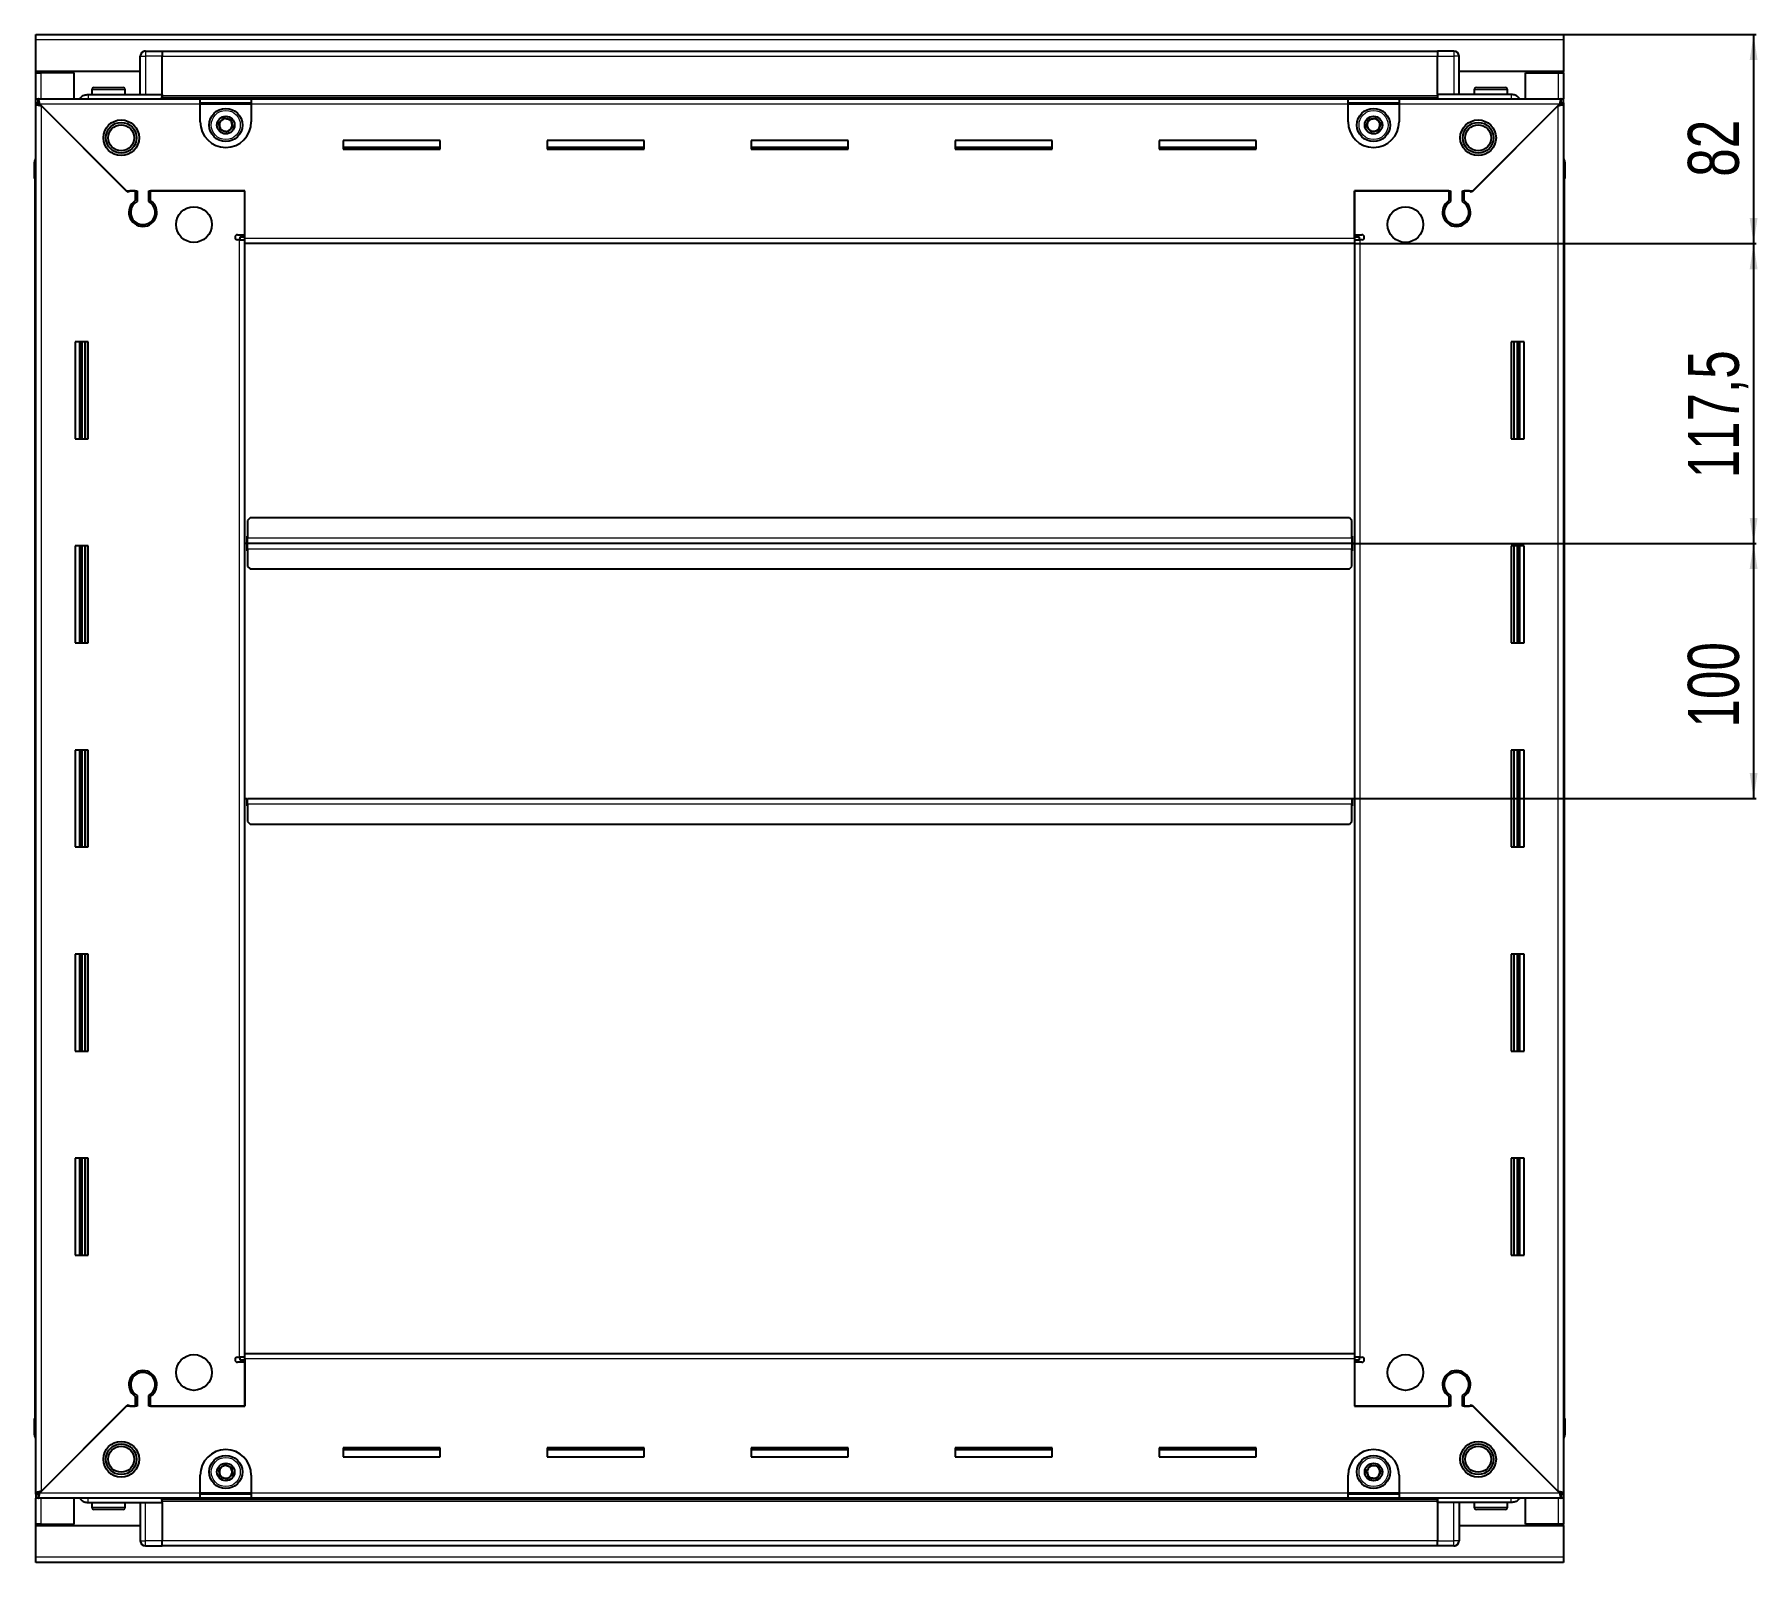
# Model space of a CAD drawing. Header units: millimetres. Extents: x 899 to 2792, y 774 to 1907.
# Drawn here: x 2117 to 2792, y 1194 to 1793 of the extents above; entities that cross this region are included whole.
import ezdxf

# ---------------------------------------------------------------- set-up
doc = ezdxf.new("R2010")
doc.units = ezdxf.units.MM
doc.layers.add('FORMAT', color=7, linetype='Continuous')
doc.styles.add('SLDTEXTSTYLE0', font='TXT', dxfattribs={"width": 0.75})
doc.dimstyles.new('SLDDIMSTYLE0', dxfattribs={"dimtxt": 20, "dimasz": 10, "dimexe": 0, "dimexo": 0.0625, "dimgap": 5, "dimtad": 2, "dimdec": 1, "dimrnd": 1e-09, "dimzin": 12, "dimdsep": 46, "dimtxsty": 'SLDTEXTSTYLE0', "dimsah": 1, "dimcen": 0.09, "dimadec": 0, "dimazin": 3, "dimtfac": 1, "dimtofl": 0, "dimtmove": 0, "dimatfit": 3, "dimfxl": 0, "dimfrac": 2, "dimtolj": 1, "dimtzin": 12, "dimarcsym": 0})

# ---------------------------------------------------------------- blocks, each defined once
blk = doc.blocks.new('_D_5')
at = {"layer": 'FORMAT'}
for p, q in [((2716.25, 1793.43), (2791.74, 1793.43)), ((2790.74, 1793.43), (2790.74, 1711.43)), ((2634.25, 1711.43), (2791.74, 1711.43))]:
    blk.add_line(p, q, dxfattribs=at)
for points in [[(2790.74, 1793.43), (2789.2, 1783.43), (2792.27, 1783.43)], [(2790.74, 1711.43), (2792.27, 1721.43), (2789.2, 1721.43)]]:
    blk.add_solid(points, dxfattribs=at)
at = {"layer": 'FORMAT', "insert": (2764.96, 1737.66), "char_height": 20, "attachment_point": 1, "rotation": 90, "style": 'SLDTEXTSTYLE0'}
blk.add_mtext('82', dxfattribs=at)
blk = doc.blocks.new('_D_6')
at = {"layer": 'FORMAT'}
for p, q in [((2634.25, 1711.43), (2791.74, 1711.43)), ((2790.74, 1711.43), (2790.74, 1593.93)), ((2633.25, 1593.93), (2791.74, 1593.93))]:
    blk.add_line(p, q, dxfattribs=at)
for points in [[(2790.74, 1711.43), (2789.2, 1701.43), (2792.27, 1701.43)], [(2790.74, 1593.93), (2792.27, 1603.93), (2789.2, 1603.93)]]:
    blk.add_solid(points, dxfattribs=at)
at = {"layer": 'FORMAT', "insert": (2764.96, 1619.43), "char_height": 20, "attachment_point": 1, "rotation": 90, "style": 'SLDTEXTSTYLE0'}
blk.add_mtext('117,5', dxfattribs=at)
blk = doc.blocks.new('_D_7')
at = {"layer": 'FORMAT'}
for p, q in [((2633.25, 1593.93), (2791.74, 1593.93)), ((2790.74, 1593.93), (2790.74, 1493.93)), ((2633.25, 1493.93), (2791.74, 1493.93))]:
    blk.add_line(p, q, dxfattribs=at)
for points in [[(2790.74, 1593.93), (2789.2, 1583.93), (2792.27, 1583.93)], [(2790.74, 1493.93), (2792.27, 1503.93), (2789.2, 1503.93)]]:
    blk.add_solid(points, dxfattribs=at)
at = {"layer": 'FORMAT', "insert": (2764.96, 1521.77), "char_height": 20, "attachment_point": 1, "rotation": 90, "style": 'SLDTEXTSTYLE0'}
blk.add_mtext('100', dxfattribs=at)

msp = doc.modelspace()

# ---------------------------------------------------------------- linework, layer by layer
at = {"color": 7, "linetype": 'Continuous', "lineweight": 25}
for p, q in [((2117.24, 1793.43), (2716.24, 1793.43)), ((2117.24, 1791.33), (2117.24, 1793.43)), ((2117.24, 1778.93), (2117.24, 1791.33)), ((2716.24, 1793.43), (2716.24, 1791.33)), ((2716.24, 1791.33), (2716.24, 1778.93)), ((2158.24, 1769.93), (2158.24, 1784.93)), ((2158.91, 1786.43), (2158.91, 1786.43)), ((2160.24, 1786.93), (2166.74, 1786.93)), ((2160.24, 1786.93), (2166.74, 1786.93)), ((2166.74, 1786.93), (2166.74, 1786.93)), ((2166.74, 1786.93), (2166.74, 1786.93)), ((2166.74, 1786.93), (2166.74, 1784.93)), ((2666.74, 1786.78), (2166.74, 1786.78)), ((2166.74, 1769.93), (2166.74, 1784.93)), ((2666.74, 1786.93), (2666.74, 1786.93)), ((2673.24, 1786.93), (2666.74, 1786.93)), ((2673.24, 1786.93), (2666.74, 1786.93)), ((2666.74, 1786.93), (2666.74, 1784.93)), ((2666.74, 1769.93), (2666.74, 1784.93)), ((2675.24, 1784.93), (2675.24, 1784.93)), ((2675.24, 1769.93), (2675.24, 1784.93)), ((2158.24, 1778.93), (2117.24, 1778.93)), ((2117.24, 1778.43), (2117.24, 1778.93)), ((2117.24, 1768.18), (2117.24, 1778.43)), ((2117.24, 1778.43), (2119.34, 1778.43)), ((2118.74, 1778.43), (2118.74, 1778.93)), ((2132.24, 1778.43), (2119.34, 1778.43)), ((2132.24, 1768.18), (2132.24, 1778.43)), ((2716.24, 1778.93), (2675.24, 1778.93)), ((2701.24, 1768.18), (2701.24, 1778.43)), ((2701.24, 1778.43), (2714.14, 1778.43)), ((2714.14, 1778.43), (2716.24, 1778.43)), ((2714.74, 1778.43), (2714.74, 1778.93)), ((2716.24, 1778.43), (2716.24, 1778.93)), ((2716.24, 1778.43), (2716.24, 1768.18)), ((2137.74, 1769.93), (2166.74, 1769.93)), ((2139.24, 1771.83), (2139.24, 1769.93)), ((2140.04, 1772.63), (2151.44, 1772.63)), ((2152.24, 1769.93), (2152.24, 1771.83)), ((2166.74, 1769.93), (2166.74, 1769.43)), ((2666.74, 1769.93), (2666.74, 1769.43)), ((2695.74, 1769.93), (2666.74, 1769.93)), ((2681.24, 1771.83), (2681.24, 1769.93)), ((2682.04, 1772.63), (2693.44, 1772.63)), ((2694.24, 1769.93), (2694.24, 1771.83)), ((2117.24, 1766.68), (2117.24, 1768.18)), ((2117.24, 1768.18), (2118.24, 1768.18)), ((2117.24, 1766.18), (2117.24, 1766.68)), ((2117.24, 1766.68), (2118.24, 1766.68)), ((2117.24, 1221.68), (2117.24, 1766.18)), ((2118.74, 1766.18), (2117.24, 1766.18)), ((2118.24, 1768.18), (2181.74, 1768.18)), ((2118.24, 1766.68), (2118.24, 1768.18)), ((2118.84, 1766.08), (2152.74, 1732.18)), ((2153.44, 1731.48), (2119.34, 1765.58)), ((2166.66, 1768.18), (2166.74, 1769.9)), ((2166.74, 1768.78), (2666.74, 1768.78)), ((2181.74, 1766.08), (2181.74, 1768.18)), ((2181.74, 1768.18), (2201.74, 1768.18)), ((2181.74, 1766.68), (2201.74, 1766.68)), ((2181.74, 1759.18), (2181.74, 1766.08)), ((2201.74, 1768.18), (2201.74, 1766.08)), ((2201.74, 1768.18), (2631.74, 1768.18)), ((2201.74, 1766.08), (2201.74, 1759.18)), ((2631.74, 1766.08), (2631.74, 1768.18)), ((2631.74, 1768.18), (2651.74, 1768.18)), ((2631.74, 1766.68), (2651.74, 1766.68)), ((2631.74, 1759.18), (2631.74, 1766.08)), ((2651.74, 1768.18), (2715.24, 1768.18)), ((2651.74, 1768.18), (2651.74, 1766.08)), ((2651.74, 1766.08), (2651.74, 1759.18)), ((2666.74, 1769.9), (2666.81, 1768.18)), ((2714.14, 1765.58), (2680.04, 1731.48)), ((2680.74, 1732.18), (2714.64, 1766.08)), ((2714.74, 1766.18), (2716.24, 1766.18)), ((2715.24, 1766.68), (2715.24, 1768.18)), ((2715.24, 1768.18), (2716.24, 1768.18)), ((2715.24, 1766.68), (2716.24, 1766.68)), ((2716.24, 1766.68), (2716.24, 1768.18)), ((2716.24, 1766.68), (2716.24, 1766.18)), ((2716.24, 1766.18), (2716.24, 1221.68)), ((2275.74, 1751.93), (2237.74, 1751.93)), ((2237.74, 1751.93), (2237.74, 1748.43)), ((2275.74, 1748.43), (2275.74, 1751.93)), ((2355.74, 1751.93), (2317.74, 1751.93)), ((2317.74, 1751.93), (2317.74, 1748.43)), ((2355.74, 1748.43), (2355.74, 1751.93)), ((2435.74, 1751.93), (2397.74, 1751.93)), ((2397.74, 1751.93), (2397.74, 1748.43)), ((2435.74, 1748.43), (2435.74, 1751.93)), ((2515.74, 1751.93), (2477.74, 1751.93)), ((2477.74, 1751.93), (2477.74, 1748.43)), ((2515.74, 1748.43), (2515.74, 1751.93)), ((2595.74, 1751.93), (2557.74, 1751.93)), ((2557.74, 1751.93), (2557.74, 1748.43)), ((2595.74, 1748.43), (2595.74, 1751.93)), ((2116.74, 1743.43), (2116.74, 1736.93)), ((2116.74, 1736.93), (2116.74, 1743.43)), ((2275.74, 1749.18), (2237.74, 1749.18)), ((2237.74, 1748.43), (2275.74, 1748.43)), ((2355.74, 1749.18), (2317.74, 1749.18)), ((2317.74, 1748.43), (2355.74, 1748.43)), ((2435.74, 1749.18), (2397.74, 1749.18)), ((2397.74, 1748.43), (2435.74, 1748.43)), ((2515.74, 1749.18), (2477.74, 1749.18)), ((2477.74, 1748.43), (2515.74, 1748.43)), ((2595.74, 1749.18), (2557.74, 1749.18)), ((2557.74, 1748.43), (2595.74, 1748.43)), ((2716.24, 1744.76), (2716.24, 1744.76)), ((2716.74, 1743.43), (2716.74, 1736.93)), ((2716.74, 1736.93), (2716.74, 1743.43)), ((2116.74, 1736.93), (2116.74, 1736.93)), ((2117.24, 1736.93), (2116.74, 1736.93)), ((2116.89, 1736.93), (2116.89, 1250.93)), ((2716.24, 1736.93), (2716.74, 1736.93)), ((2716.59, 1250.93), (2716.59, 1736.93)), ((2716.74, 1736.93), (2716.74, 1736.93)), ((2716.74, 1736.93), (2716.74, 1736.93)), ((2152.74, 1732.18), (2156.94, 1732.18)), ((2154.14, 1732.18), (2153.44, 1731.48)), ((2156.24, 1732.18), (2154.14, 1732.18)), ((2156.24, 1732.18), (2156.24, 1728.29)), ((2156.94, 1732.18), (2156.94, 1727.9)), ((2161.54, 1732.18), (2199.24, 1732.18)), ((2161.54, 1727.9), (2161.54, 1732.18)), ((2162.24, 1728.29), (2162.24, 1732.18)), ((2199.24, 1732.18), (2162.24, 1732.18)), ((2199.24, 1713.53), (2199.24, 1732.18)), ((2199.24, 1714.93), (2199.24, 1732.18)), ((2634.24, 1732.18), (2671.94, 1732.18)), ((2634.24, 1713.53), (2634.24, 1732.18)), ((2634.24, 1732.18), (2634.24, 1714.93)), ((2671.24, 1732.18), (2634.24, 1732.18)), ((2671.24, 1732.18), (2671.24, 1728.29)), ((2671.94, 1732.18), (2671.94, 1727.9)), ((2676.54, 1732.18), (2680.74, 1732.18)), ((2676.54, 1727.9), (2676.54, 1732.18)), ((2679.34, 1732.18), (2677.24, 1732.18)), ((2677.24, 1728.29), (2677.24, 1732.18)), ((2680.04, 1731.48), (2679.34, 1732.18)), ((2157.24, 1719.32), (2157.24, 1718.56)), ((2676.24, 1719.32), (2676.24, 1718.56)), ((2196.39, 1714.93), (2199.24, 1714.93)), ((2197.14, 1712.93), (2196.39, 1712.93)), ((2197.14, 1712.93), (2199.24, 1712.93)), ((2199.24, 1713.93), (2197.24, 1713.93)), ((2197.24, 1713.93), (2197.24, 1712.93)), ((2199.24, 1711.43), (2199.24, 1713.53)), ((2634.24, 1711.43), (2199.24, 1711.43)), ((2199.24, 1276.43), (2199.24, 1711.43)), ((2634.24, 1714.93), (2637.09, 1714.93)), ((2636.24, 1713.93), (2634.24, 1713.93)), ((2634.24, 1713.53), (2634.24, 1711.43)), ((2634.24, 1712.93), (2636.34, 1712.93)), ((2634.24, 1711.43), (2634.24, 1276.43)), ((2636.24, 1712.93), (2636.24, 1713.93)), ((2637.09, 1712.93), (2636.34, 1712.93)), ((2137.74, 1672.93), (2132.74, 1672.93)), ((2132.74, 1672.93), (2132.74, 1634.93)), ((2134.89, 1634.93), (2134.89, 1672.93)), ((2136.68, 1634.93), (2136.68, 1672.93)), ((2136.71, 1634.93), (2136.71, 1672.93)), ((2137.74, 1634.93), (2137.74, 1672.93)), ((2695.74, 1672.93), (2695.74, 1634.93)), ((2700.74, 1672.93), (2695.74, 1672.93)), ((2696.76, 1672.93), (2696.76, 1634.93)), ((2696.79, 1672.93), (2696.79, 1634.93)), ((2698.59, 1672.93), (2698.59, 1634.93)), ((2700.74, 1634.93), (2700.74, 1672.93)), ((2132.74, 1634.93), (2137.74, 1634.93)), ((2695.74, 1634.93), (2700.74, 1634.93)), ((2201.24, 1603.93), (2200.24, 1602.93)), ((2200.24, 1602.93), (2200.24, 1596.03)), ((2632.24, 1603.93), (2201.24, 1603.93)), ((2633.24, 1602.93), (2632.24, 1603.93)), ((2633.24, 1596.03), (2633.24, 1602.93)), ((2200.24, 1596.78), (2199.99, 1596.78)), ((2199.99, 1596.78), (2199.99, 1593.93)), ((2200.24, 1593.93), (2200.24, 1596.03)), ((2633.49, 1596.78), (2633.24, 1596.78)), ((2633.24, 1596.03), (2633.24, 1593.93)), ((2633.49, 1593.93), (2633.49, 1596.78)), ((2137.74, 1592.93), (2132.74, 1592.93)), ((2132.74, 1592.93), (2132.74, 1554.93)), ((2134.89, 1554.93), (2134.89, 1592.93)), ((2136.68, 1554.93), (2136.68, 1592.93)), ((2136.71, 1554.93), (2136.71, 1592.93)), ((2137.74, 1554.93), (2137.74, 1592.93)), ((2199.99, 1593.93), (2199.24, 1593.93)), ((2199.99, 1593.93), (2199.99, 1591.08)), ((2199.99, 1591.08), (2200.24, 1591.08)), ((2633.24, 1593.93), (2200.24, 1593.93)), ((2200.24, 1591.83), (2200.24, 1593.93)), ((2200.24, 1591.83), (2200.24, 1584.93)), ((2633.24, 1593.93), (2633.24, 1591.83)), ((2633.24, 1584.93), (2633.24, 1591.83)), ((2633.24, 1591.08), (2633.49, 1591.08)), ((2634.24, 1593.93), (2633.49, 1593.93)), ((2633.49, 1591.08), (2633.49, 1593.93)), ((2695.74, 1592.93), (2695.74, 1554.93)), ((2700.74, 1592.93), (2695.74, 1592.93)), ((2696.76, 1592.93), (2696.76, 1554.93)), ((2696.79, 1592.93), (2696.79, 1554.93)), ((2698.59, 1592.93), (2698.59, 1554.93)), ((2700.74, 1554.93), (2700.74, 1592.93)), ((2200.24, 1584.93), (2201.24, 1583.93)), ((2201.24, 1583.93), (2632.24, 1583.93)), ((2632.24, 1583.93), (2633.24, 1584.93)), ((2132.74, 1554.93), (2137.74, 1554.93)), ((2695.74, 1554.93), (2700.74, 1554.93)), ((2137.74, 1512.93), (2132.74, 1512.93)), ((2132.74, 1512.93), (2132.74, 1474.93)), ((2134.89, 1474.93), (2134.89, 1512.93)), ((2136.68, 1474.93), (2136.68, 1512.93)), ((2136.71, 1474.93), (2136.71, 1512.93)), ((2137.74, 1474.93), (2137.74, 1512.93)), ((2695.74, 1512.93), (2695.74, 1474.93)), ((2700.74, 1512.93), (2695.74, 1512.93)), ((2696.76, 1512.93), (2696.76, 1474.93)), ((2696.79, 1512.93), (2696.79, 1474.93)), ((2698.59, 1512.93), (2698.59, 1474.93)), ((2700.74, 1474.93), (2700.74, 1512.93)), ((2199.24, 1493.93), (2199.99, 1493.93)), ((2199.99, 1493.93), (2199.99, 1491.08)), ((2200.24, 1491.83), (2200.24, 1493.93)), ((2200.24, 1493.93), (2633.24, 1493.93)), ((2633.24, 1493.93), (2633.24, 1491.83)), ((2633.49, 1491.08), (2633.49, 1493.93)), ((2633.49, 1493.93), (2634.24, 1493.93)), ((2199.99, 1491.08), (2200.24, 1491.08)), ((2200.24, 1491.83), (2200.24, 1484.93)), ((2633.24, 1484.93), (2633.24, 1491.83)), ((2633.24, 1491.08), (2633.49, 1491.08)), ((2200.24, 1484.93), (2201.24, 1483.93)), ((2201.24, 1483.93), (2632.24, 1483.93)), ((2632.24, 1483.93), (2633.24, 1484.93)), ((2132.74, 1474.93), (2137.74, 1474.93)), ((2695.74, 1474.93), (2700.74, 1474.93)), ((2137.74, 1432.93), (2132.74, 1432.93)), ((2132.74, 1432.93), (2132.74, 1394.93)), ((2134.89, 1394.93), (2134.89, 1432.93)), ((2136.68, 1394.93), (2136.68, 1432.93)), ((2136.71, 1394.93), (2136.71, 1432.93)), ((2137.74, 1394.93), (2137.74, 1432.93)), ((2695.74, 1432.93), (2695.74, 1394.93)), ((2700.74, 1432.93), (2695.74, 1432.93)), ((2696.76, 1432.93), (2696.76, 1394.93)), ((2696.79, 1432.93), (2696.79, 1394.93)), ((2698.59, 1432.93), (2698.59, 1394.93)), ((2700.74, 1394.93), (2700.74, 1432.93)), ((2132.74, 1394.93), (2137.74, 1394.93)), ((2695.74, 1394.93), (2700.74, 1394.93)), ((2137.74, 1352.93), (2132.74, 1352.93)), ((2132.74, 1352.93), (2132.74, 1314.93)), ((2134.89, 1314.93), (2134.89, 1352.93)), ((2136.68, 1314.93), (2136.68, 1352.93)), ((2136.71, 1314.93), (2136.71, 1352.93)), ((2137.74, 1314.93), (2137.74, 1352.93)), ((2695.74, 1352.93), (2695.74, 1314.93)), ((2700.74, 1352.93), (2695.74, 1352.93)), ((2696.76, 1352.93), (2696.76, 1314.93)), ((2696.79, 1352.93), (2696.79, 1314.93)), ((2698.59, 1352.93), (2698.59, 1314.93)), ((2700.74, 1314.93), (2700.74, 1352.93)), ((2132.74, 1314.93), (2137.74, 1314.93)), ((2695.74, 1314.93), (2700.74, 1314.93)), ((2196.39, 1274.93), (2197.14, 1274.93)), ((2199.24, 1272.93), (2196.39, 1272.93)), ((2199.24, 1274.93), (2197.14, 1274.93)), ((2197.24, 1274.93), (2197.24, 1273.93)), ((2197.24, 1273.93), (2199.24, 1273.93)), ((2199.24, 1274.33), (2199.24, 1276.43)), ((2199.24, 1276.43), (2634.24, 1276.43)), ((2199.24, 1274.33), (2199.24, 1255.68)), ((2199.24, 1255.68), (2199.24, 1272.93)), ((2634.24, 1276.43), (2634.24, 1274.33)), ((2636.34, 1274.93), (2634.24, 1274.93)), ((2634.24, 1274.33), (2634.24, 1255.68)), ((2634.24, 1273.93), (2636.24, 1273.93)), ((2634.24, 1272.93), (2634.24, 1255.68)), ((2637.09, 1272.93), (2634.24, 1272.93)), ((2636.24, 1273.93), (2636.24, 1274.93)), ((2636.34, 1274.93), (2637.09, 1274.93)), ((2157.24, 1269.31), (2157.24, 1268.55)), ((2676.24, 1269.31), (2676.24, 1268.55)), ((2156.24, 1259.57), (2156.24, 1255.68)), ((2156.94, 1259.97), (2156.94, 1255.68)), ((2161.54, 1255.68), (2161.54, 1259.97)), ((2162.24, 1255.68), (2162.24, 1259.57)), ((2671.24, 1259.57), (2671.24, 1255.68)), ((2671.94, 1259.97), (2671.94, 1255.68)), ((2676.54, 1255.68), (2676.54, 1259.97)), ((2677.24, 1255.68), (2677.24, 1259.57)), ((2116.74, 1250.93), (2116.74, 1250.93)), ((2116.74, 1244.43), (2116.74, 1250.93)), ((2116.74, 1250.93), (2116.74, 1250.93)), ((2116.74, 1250.93), (2116.74, 1244.43)), ((2117.24, 1250.93), (2116.74, 1250.93)), ((2152.74, 1255.68), (2118.84, 1221.78)), ((2119.34, 1222.28), (2153.44, 1256.38)), ((2156.94, 1255.68), (2152.74, 1255.68)), ((2153.44, 1256.38), (2154.14, 1255.68)), ((2154.14, 1255.68), (2156.24, 1255.68)), ((2199.24, 1255.68), (2161.54, 1255.68)), ((2162.24, 1255.68), (2199.24, 1255.68)), ((2671.94, 1255.68), (2634.24, 1255.68)), ((2634.24, 1255.68), (2671.24, 1255.68)), ((2680.74, 1255.68), (2676.54, 1255.68)), ((2677.24, 1255.68), (2679.34, 1255.68)), ((2679.34, 1255.68), (2680.04, 1256.38)), ((2680.04, 1256.38), (2714.14, 1222.28)), ((2714.64, 1221.78), (2680.74, 1255.68)), ((2716.24, 1250.93), (2716.74, 1250.93)), ((2716.74, 1250.93), (2716.74, 1250.93)), ((2716.74, 1244.43), (2716.74, 1250.93)), ((2716.74, 1250.93), (2716.74, 1244.43)), ((2117.24, 1243.11), (2117.24, 1243.11)), ((2275.74, 1239.43), (2237.74, 1239.43)), ((2237.74, 1239.43), (2237.74, 1235.93)), ((2237.74, 1238.68), (2275.74, 1238.68)), ((2275.74, 1235.93), (2275.74, 1239.43)), ((2355.74, 1239.43), (2317.74, 1239.43)), ((2317.74, 1239.43), (2317.74, 1235.93)), ((2317.74, 1238.68), (2355.74, 1238.68)), ((2355.74, 1235.93), (2355.74, 1239.43)), ((2435.74, 1239.43), (2397.74, 1239.43)), ((2397.74, 1239.43), (2397.74, 1235.93)), ((2397.74, 1238.68), (2435.74, 1238.68)), ((2435.74, 1235.93), (2435.74, 1239.43)), ((2515.74, 1239.43), (2477.74, 1239.43)), ((2477.74, 1239.43), (2477.74, 1235.93)), ((2477.74, 1238.68), (2515.74, 1238.68)), ((2515.74, 1235.93), (2515.74, 1239.43)), ((2595.74, 1239.43), (2557.74, 1239.43)), ((2557.74, 1239.43), (2557.74, 1235.93)), ((2557.74, 1238.68), (2595.74, 1238.68)), ((2595.74, 1235.93), (2595.74, 1239.43)), ((2237.74, 1235.93), (2275.74, 1235.93)), ((2317.74, 1235.93), (2355.74, 1235.93)), ((2397.74, 1235.93), (2435.74, 1235.93)), ((2477.74, 1235.93), (2515.74, 1235.93)), ((2557.74, 1235.93), (2595.74, 1235.93)), ((2181.74, 1221.78), (2181.74, 1228.68)), ((2201.74, 1228.68), (2201.74, 1221.78)), ((2631.74, 1221.78), (2631.74, 1228.68)), ((2651.74, 1228.68), (2651.74, 1221.78)), ((2117.24, 1221.18), (2117.24, 1221.68)), ((2118.74, 1221.68), (2117.24, 1221.68)), ((2117.24, 1221.18), (2117.24, 1219.68)), ((2118.24, 1221.18), (2117.24, 1221.18)), ((2117.24, 1209.43), (2117.24, 1219.68)), ((2118.24, 1219.68), (2117.24, 1219.68)), ((2118.24, 1221.18), (2118.24, 1219.68)), ((2181.74, 1219.68), (2118.24, 1219.68)), ((2132.24, 1209.43), (2132.24, 1219.68)), ((2137.74, 1217.93), (2166.74, 1217.93)), ((2139.24, 1217.93), (2139.24, 1216.03)), ((2152.24, 1216.03), (2152.24, 1217.93)), ((2158.24, 1217.93), (2158.24, 1202.93)), ((2166.74, 1217.97), (2166.66, 1219.68)), ((2666.74, 1219.08), (2166.74, 1219.08)), ((2166.74, 1217.93), (2166.74, 1218.43)), ((2166.74, 1217.93), (2166.74, 1202.93)), ((2181.74, 1219.68), (2181.74, 1221.78)), ((2201.74, 1221.18), (2181.74, 1221.18)), ((2201.74, 1219.68), (2181.74, 1219.68)), ((2201.74, 1221.78), (2201.74, 1219.68)), ((2631.74, 1219.68), (2201.74, 1219.68)), ((2631.74, 1219.68), (2631.74, 1221.78)), ((2651.74, 1221.18), (2631.74, 1221.18)), ((2651.74, 1219.68), (2631.74, 1219.68)), ((2651.74, 1221.78), (2651.74, 1219.68)), ((2715.24, 1219.68), (2651.74, 1219.68)), ((2666.81, 1219.68), (2666.74, 1217.97)), ((2666.74, 1217.93), (2666.74, 1218.43)), ((2695.74, 1217.93), (2666.74, 1217.93)), ((2666.74, 1217.93), (2666.74, 1202.93)), ((2675.24, 1217.93), (2675.24, 1202.93)), ((2681.24, 1217.93), (2681.24, 1216.03)), ((2694.24, 1216.03), (2694.24, 1217.93)), ((2701.24, 1209.43), (2701.24, 1219.68)), ((2714.74, 1221.68), (2716.24, 1221.68)), ((2715.24, 1221.18), (2715.24, 1219.68)), ((2716.24, 1221.18), (2715.24, 1221.18)), ((2716.24, 1219.68), (2715.24, 1219.68)), ((2716.24, 1221.68), (2716.24, 1221.18)), ((2716.24, 1221.18), (2716.24, 1219.68)), ((2716.24, 1219.68), (2716.24, 1209.43)), ((2119.34, 1209.43), (2117.24, 1209.43)), ((2117.24, 1208.93), (2117.24, 1209.43)), ((2118.74, 1208.93), (2118.74, 1209.43)), ((2119.34, 1209.43), (2132.24, 1209.43)), ((2143.81, 1215.23), (2140.04, 1215.23)), ((2151.44, 1215.23), (2143.81, 1215.23)), ((2689.03, 1215.23), (2682.04, 1215.23)), ((2693.44, 1215.23), (2689.03, 1215.23)), ((2714.14, 1209.43), (2701.24, 1209.43)), ((2716.24, 1209.43), (2714.14, 1209.43)), ((2714.74, 1208.93), (2714.74, 1209.43)), ((2716.24, 1208.93), (2716.24, 1209.43)), ((2117.24, 1196.53), (2117.24, 1208.93)), ((2117.24, 1208.93), (2158.24, 1208.93)), ((2158.24, 1202.93), (2158.24, 1202.93)), ((2166.74, 1200.93), (2166.74, 1202.93)), ((2666.74, 1200.93), (2666.74, 1202.93)), ((2675.24, 1208.93), (2716.24, 1208.93)), ((2716.24, 1208.93), (2716.24, 1196.53)), ((2117.24, 1194.43), (2117.24, 1196.53)), ((2160.24, 1200.93), (2166.74, 1200.93)), ((2160.24, 1200.93), (2166.74, 1200.93)), ((2166.74, 1201.08), (2666.74, 1201.08)), ((2166.74, 1200.93), (2166.74, 1200.93)), ((2666.74, 1200.93), (2666.74, 1200.93)), ((2673.24, 1200.93), (2666.74, 1200.93)), ((2666.74, 1200.93), (2666.74, 1200.93)), ((2673.24, 1200.93), (2666.74, 1200.93)), ((2674.56, 1201.43), (2674.56, 1201.43)), ((2716.24, 1196.53), (2716.24, 1194.43)), ((2716.24, 1194.43), (2117.24, 1194.43))]:
    msp.add_line(p, q, dxfattribs=at)
at = {"color": 8, "linetype": 'Continuous', "lineweight": 18}
for p, q in [((2716.24, 1791.33), (2117.24, 1791.33)), ((2158.24, 1784.93), (2160.24, 1784.93)), ((2160.24, 1786.93), (2160.24, 1784.93)), ((2160.24, 1784.93), (2160.24, 1769.93)), ((2166.74, 1784.93), (2160.24, 1784.93)), ((2666.74, 1784.78), (2166.74, 1784.78)), ((2666.74, 1784.93), (2673.24, 1784.93)), ((2673.24, 1786.93), (2673.24, 1784.93)), ((2673.24, 1784.93), (2673.24, 1769.93)), ((2675.24, 1784.93), (2673.24, 1784.93)), ((2119.34, 1778.43), (2119.34, 1778.93)), ((2119.34, 1768.18), (2119.34, 1778.43)), ((2714.14, 1778.93), (2714.14, 1778.43)), ((2714.14, 1778.43), (2714.14, 1768.18)), ((2139.24, 1771.83), (2152.24, 1771.83)), ((2681.24, 1771.83), (2694.24, 1771.83)), ((2181.74, 1766.08), (2118.84, 1766.08)), ((2119.34, 1765.58), (2119.34, 1222.28)), ((2666.74, 1769.43), (2166.74, 1769.43)), ((2666.74, 1768.2), (2166.74, 1768.2)), ((2181.74, 1766.08), (2201.74, 1766.08)), ((2631.74, 1766.08), (2201.74, 1766.08)), ((2631.74, 1766.08), (2651.74, 1766.08)), ((2714.64, 1766.08), (2651.74, 1766.08)), ((2714.14, 1222.28), (2714.14, 1765.58)), ((2117.24, 1743.43), (2116.74, 1743.43)), ((2716.24, 1743.43), (2716.74, 1743.43)), ((2197.14, 1274.93), (2197.14, 1712.93)), ((2199.24, 1713.53), (2634.24, 1713.53)), ((2636.34, 1712.93), (2636.34, 1274.93)), ((2134.24, 1672.93), (2134.24, 1634.93)), ((2135.47, 1672.93), (2135.47, 1634.93)), ((2698, 1634.93), (2698, 1672.93)), ((2699.24, 1634.93), (2699.24, 1672.93)), ((2633.24, 1596.03), (2200.24, 1596.03)), ((2134.24, 1592.93), (2134.24, 1554.93)), ((2135.47, 1592.93), (2135.47, 1554.93)), ((2200.24, 1591.83), (2633.24, 1591.83)), ((2698, 1554.93), (2698, 1592.93)), ((2699.24, 1554.93), (2699.24, 1592.93)), ((2134.24, 1512.93), (2134.24, 1474.93)), ((2135.47, 1512.93), (2135.47, 1474.93)), ((2698, 1474.93), (2698, 1512.93)), ((2699.24, 1474.93), (2699.24, 1512.93)), ((2200.24, 1491.83), (2633.24, 1491.83)), ((2134.24, 1432.93), (2134.24, 1394.93)), ((2135.47, 1432.93), (2135.47, 1394.93)), ((2698, 1394.93), (2698, 1432.93)), ((2699.24, 1394.93), (2699.24, 1432.93)), ((2134.24, 1352.93), (2134.24, 1314.93)), ((2135.47, 1352.93), (2135.47, 1314.93)), ((2698, 1314.93), (2698, 1352.93)), ((2699.24, 1314.93), (2699.24, 1352.93)), ((2634.24, 1274.33), (2199.24, 1274.33)), ((2117.24, 1244.43), (2116.74, 1244.43)), ((2716.24, 1244.43), (2716.74, 1244.43)), ((2118.84, 1221.78), (2181.74, 1221.78)), ((2119.34, 1209.43), (2119.34, 1219.68)), ((2143.54, 1216.03), (2139.24, 1216.03)), ((2152.24, 1216.03), (2143.54, 1216.03)), ((2160.24, 1202.93), (2160.24, 1217.93)), ((2166.74, 1219.67), (2666.74, 1219.67)), ((2166.74, 1218.43), (2666.74, 1218.43)), ((2201.74, 1221.78), (2181.74, 1221.78)), ((2201.74, 1221.78), (2631.74, 1221.78)), ((2651.74, 1221.78), (2631.74, 1221.78)), ((2651.74, 1221.78), (2714.64, 1221.78)), ((2673.24, 1202.93), (2673.24, 1217.93)), ((2689.21, 1216.03), (2681.24, 1216.03)), ((2694.24, 1216.03), (2689.21, 1216.03)), ((2714.14, 1219.68), (2714.14, 1209.43)), ((2119.34, 1208.93), (2119.34, 1209.43)), ((2714.14, 1209.43), (2714.14, 1208.93)), ((2158.24, 1202.93), (2160.24, 1202.93)), ((2166.74, 1202.93), (2160.24, 1202.93)), ((2160.24, 1200.93), (2160.24, 1202.93)), ((2166.74, 1203.08), (2666.74, 1203.08)), ((2666.74, 1202.93), (2673.24, 1202.93)), ((2675.24, 1202.93), (2673.24, 1202.93)), ((2673.24, 1200.93), (2673.24, 1202.93)), ((2716.24, 1196.53), (2117.24, 1196.53))]:
    msp.add_line(p, q, dxfattribs=at)
at = {"color": 7, "linetype": 'Continuous', "lineweight": 25}
for centre, radius in [((2191.74, 1757.93), 6.5), ((2641.74, 1757.93), 6.5), ((2150.74, 1752.93), 7), ((2150.74, 1752.93), 6.02), ((2150.74, 1752.93), 5.1), ((2191.74, 1757.93), 3.46), ((2641.74, 1757.93), 3.46), ((2682.74, 1752.93), 7), ((2682.74, 1752.93), 6.03), ((2682.74, 1752.93), 5.1), ((2179.24, 1718.93), 7), ((2654.24, 1718.93), 7), ((2179.24, 1268.93), 7), ((2654.24, 1268.93), 7), ((2150.74, 1234.93), 7), ((2150.74, 1234.93), 6.02), ((2150.74, 1234.93), 5.1), ((2191.74, 1229.93), 6.5), ((2641.74, 1229.93), 6.5), ((2682.74, 1234.93), 7), ((2682.74, 1234.93), 6.02), ((2682.74, 1234.93), 5.1), ((2191.74, 1229.93), 3.46), ((2641.74, 1229.93), 3.46)]:
    msp.add_circle(centre, radius, dxfattribs=at)
at = {"color": 8, "linetype": 'Continuous', "lineweight": 18}
for centre in [(2191.74, 1757.93), (2641.74, 1757.93), (2191.74, 1229.93), (2641.74, 1229.93)]:
    msp.add_circle(centre, 5.7, dxfattribs=at)
at = {"color": 7, "linetype": 'Continuous', "lineweight": 25}
for centre, radius, start, end in [((2160.24, 1784.93), 2, 90, 180), ((2160.24, 1784.93), 2, 90, 131.40962), ((2673.24, 1784.93), 2, 0, 90), ((2140.04, 1771.83), 0.8, 90, 180), ((2151.44, 1771.83), 0.8, 0, 90), ((2158.04, 1770.13), 0.2, 270, 0), ((2675.44, 1770.13), 0.2, 180, 270), ((2682.04, 1771.83), 0.8, 90, 180), ((2693.44, 1771.83), 0.8, 0, 90), ((2191.74, 1759.18), 10, 180, 270), ((2191.74, 1757.93), 2.5, 134.01559, 194.01559), ((2191.74, 1757.93), 2.5, 194.01559, 254.01559), ((2191.74, 1757.93), 2.5, 74.01559, 134.01559), ((2191.74, 1759.18), 10, 270, 0), ((2191.74, 1757.93), 2.5, 14.01559, 74.01559), ((2191.74, 1757.93), 2.5, 314.01559, 14.01559), ((2641.74, 1759.18), 10, 180, 270), ((2641.74, 1757.93), 2.5, 160.11158, 220.11158), ((2641.74, 1757.93), 2.5, 100.11158, 160.11158), ((2641.74, 1757.93), 2.5, 40.11158, 100.11158), ((2641.74, 1759.18), 10, 270, 0), ((2641.74, 1757.93), 2.5, 280.11158, 340.11158), ((2641.74, 1757.93), 2.5, 340.11158, 40.11158), ((2191.74, 1757.93), 2.5, 254.01559, 314.01559), ((2641.74, 1757.93), 2.5, 220.11158, 280.11158), ((2118.74, 1743.43), 2, 138.59038, 180), ((2714.74, 1743.43), 2, 33.94202, 41.40962), ((2714.74, 1743.43), 2, 0, 41.39416), ((2714.74, 1743.43), 2, 360, 18.58003), ((2159.24, 1723.68), 5.5, 123.05573, 56.94427), ((2159.24, 1723.68), 4.8, 118.63099, 61.36901), ((2674.24, 1723.68), 5.5, 123.05573, 56.94427), ((2674.24, 1723.68), 4.8, 118.63099, 61.36901), ((2196.39, 1713.93), 1, 90, 270), ((2637.09, 1713.93), 1, 270, 90), ((2196.39, 1273.93), 1, 90, 270), ((2637.09, 1273.93), 1, 270, 90), ((2159.24, 1264.18), 5.5, 303.05573, 236.94427), ((2159.24, 1264.18), 4.8, 298.63099, 241.36901), ((2674.24, 1264.18), 5.5, 303.05573, 236.94427), ((2674.24, 1264.18), 4.8, 298.63099, 241.36901), ((2118.74, 1244.43), 2, 180, 199.56674), ((2118.74, 1244.43), 2, 180, 221.39416), ((2118.74, 1244.43), 2, 213.78451, 221.40962), ((2714.74, 1244.43), 2, 318.57492, 360), ((2714.74, 1244.43), 2, 318.59038, 0), ((2191.74, 1228.68), 10, 90, 180), ((2191.74, 1228.68), 10, 0, 90), ((2641.74, 1228.68), 10, 90, 180), ((2641.74, 1228.68), 10, 0, 90), ((2191.74, 1229.93), 2.5, 127.47401, 187.47401), ((2191.74, 1229.93), 2.5, 187.47401, 247.47401), ((2191.74, 1229.93), 2.5, 67.47401, 127.47401), ((2191.74, 1229.93), 2.5, 7.47401, 67.47401), ((2191.74, 1229.93), 2.5, 307.47401, 7.47401), ((2641.74, 1229.93), 2.5, 147.04236, 207.04236), ((2641.74, 1229.93), 2.5, 87.04236, 147.04236), ((2641.74, 1229.93), 2.5, 27.04236, 87.04236), ((2641.74, 1229.93), 2.5, 327.04236, 27.04236), ((2191.74, 1229.93), 2.5, 247.47401, 307.47401), ((2641.74, 1229.93), 2.5, 207.04236, 267.04236), ((2641.74, 1229.93), 2.5, 267.04236, 327.04236), ((2140.04, 1216.03), 0.8, 180, 270), ((2151.44, 1216.03), 0.8, 270, 360), ((2158.04, 1217.73), 0.2, 0, 90), ((2675.44, 1217.73), 0.2, 90, 180), ((2682.04, 1216.03), 0.8, 180, 270), ((2693.44, 1216.03), 0.8, 270, 0), ((2160.24, 1202.93), 2, 180, 270), ((2160.24, 1202.93), 2, 180, 270), ((2673.24, 1202.93), 2, 270, 0), ((2673.24, 1202.93), 2, 270, 311.40962)]:
    msp.add_arc(centre, radius, start, end, dxfattribs=at)
for points, knots in [([(2134.52, 1768.18), (2134.64, 1768.38), (2135.03, 1769.03), (2136.18, 1769.74), (2137.22, 1769.87), (2137.74, 1769.93)], [0, 0, 0, 0, 0.1822499, 0.5911249, 1, 1, 1, 1]), ([(2166.74, 1769.93), (2166.74, 1769.9), (2166.74, 1769.82), (2166.74, 1769.2), (2166.74, 1768.64), (2166.74, 1768.27), (2166.74, 1768.26)], [0, 0, 0, 0, 0.330266, 0.660532, 0.990799, 1, 1, 1, 1]), ([(2666.74, 1769.93), (2666.74, 1769.9), (2666.74, 1769.82), (2666.74, 1769.2), (2666.74, 1768.64), (2666.74, 1768.27), (2666.74, 1768.26)], [0, 0, 0, 0, 0.330266, 0.660532, 0.990799, 1, 1, 1, 1]), ([(2698.95, 1768.18), (2698.83, 1768.38), (2698.44, 1769.03), (2697.29, 1769.74), (2696.25, 1769.87), (2695.74, 1769.93)], [0, 0, 0, 0, 0.18225, 0.591125, 1, 1, 1, 1]), ([(2117.24, 1766.18), (2117.26, 1766.14), (2117.31, 1766.05), (2117.71, 1765.91), (2118.27, 1765.78), (2118.85, 1765.67), (2119.21, 1765.61), (2119.34, 1765.58)], [0, 0, 0, 0, 0.230255, 0.448522, 0.666786, 0.88505, 1, 1, 1, 1]), ([(2118.84, 1766.08), (2118.79, 1766.34), (2118.7, 1766.83), (2118.57, 1767.47), (2118.44, 1767.94), (2118.33, 1768.16), (2118.26, 1768.18), (2118.24, 1768.18)], [0, 0, 0, 0, 0.230255, 0.448522, 0.666786, 0.88505, 1, 1, 1, 1]), ([(2714.14, 1765.58), (2714.39, 1765.63), (2714.88, 1765.72), (2715.52, 1765.85), (2715.99, 1765.98), (2716.21, 1766.09), (2716.23, 1766.16), (2716.24, 1766.18)], [0, 0, 0, 0, 0.230255, 0.448522, 0.666786, 0.88505, 1, 1, 1, 1]), ([(2715.24, 1768.18), (2715.19, 1768.16), (2715.1, 1768.11), (2714.97, 1767.71), (2714.84, 1767.15), (2714.73, 1766.57), (2714.66, 1766.21), (2714.64, 1766.08)], [0, 0, 0, 0, 0.2302553, 0.4485219, 0.6667858, 0.8850496, 1, 1, 1, 1]), ([(2188.96, 1758.73), (2189.33, 1759.09), (2190.03, 1759.76), (2190.72, 1760.42), (2191.04, 1760.73)], [0, 0, 0, 0, 0.534686, 1, 1, 1, 1]), ([(2189.66, 1755.93), (2189.58, 1756.26), (2189.38, 1757.06), (2189.14, 1758.03), (2188.99, 1758.61), (2188.96, 1758.73)], [0, 0, 0, 0, 0.362901, 0.866875, 1, 1, 1, 1]), ([(2191.04, 1760.73), (2191.53, 1760.59), (2192.46, 1760.33), (2193.38, 1760.06), (2193.81, 1759.94)], [0, 0, 0, 0, 0.534686, 1, 1, 1, 1]), ([(2194.51, 1757.14), (2194.14, 1756.78), (2193.45, 1756.11), (2192.76, 1755.44), (2192.44, 1755.13)], [0, 0, 0, 0, 0.534686, 1, 1, 1, 1]), ([(2193.81, 1759.94), (2193.84, 1759.82), (2193.99, 1759.24), (2194.23, 1758.27), (2194.43, 1757.47), (2194.51, 1757.14)], [0, 0, 0, 0, 0.133125, 0.637099, 1, 1, 1, 1]), ([(2638.89, 1757.43), (2638.94, 1757.54), (2639.14, 1758.11), (2639.48, 1759.04), (2639.76, 1759.82), (2639.88, 1760.14)], [0, 0, 0, 0, 0.133125, 0.637099, 1, 1, 1, 1]), ([(2640.75, 1755.22), (2640.42, 1755.61), (2639.8, 1756.35), (2639.18, 1757.09), (2638.89, 1757.43)], [0, 0, 0, 0, 0.534686, 1, 1, 1, 1]), ([(2639.88, 1760.14), (2640.38, 1760.23), (2641.33, 1760.4), (2642.28, 1760.57), (2642.72, 1760.65)], [0, 0, 0, 0, 0.534686, 1, 1, 1, 1]), ([(2642.72, 1760.65), (2643.05, 1760.25), (2643.67, 1759.52), (2644.29, 1758.78), (2644.58, 1758.44)], [0, 0, 0, 0, 0.534686, 1, 1, 1, 1]), ([(2644.58, 1758.44), (2644.46, 1758.12), (2644.18, 1757.34), (2643.84, 1756.41), (2643.64, 1755.84), (2643.6, 1755.73)], [0, 0, 0, 0, 0.362901, 0.866875, 1, 1, 1, 1]), ([(2192.44, 1755.13), (2191.94, 1755.28), (2191.01, 1755.54), (2190.09, 1755.81), (2189.66, 1755.93)], [0, 0, 0, 0, 0.534686, 1, 1, 1, 1]), ([(2643.6, 1755.73), (2643.09, 1755.64), (2642.14, 1755.47), (2641.19, 1755.3), (2640.75, 1755.22)], [0, 0, 0, 0, 0.534686, 1, 1, 1, 1]), ([(2189.07, 1231.04), (2189.17, 1231.12), (2189.64, 1231.48), (2190.43, 1232.09), (2191.09, 1232.59), (2191.36, 1232.8)], [0, 0, 0, 0, 0.133125, 0.637099, 1, 1, 1, 1]), ([(2189.45, 1228.18), (2189.38, 1228.69), (2189.25, 1229.65), (2189.13, 1230.6), (2189.07, 1231.04)], [0, 0, 0, 0, 0.534686, 1, 1, 1, 1]), ([(2191.36, 1232.8), (2191.84, 1232.6), (2192.73, 1232.23), (2193.61, 1231.86), (2194.03, 1231.69)], [0, 0, 0, 0, 0.534686, 1, 1, 1, 1]), ([(2194.03, 1231.69), (2194.09, 1231.18), (2194.22, 1230.22), (2194.34, 1229.27), (2194.4, 1228.83)], [0, 0, 0, 0, 0.534686, 1, 1, 1, 1]), ([(2638.85, 1230.08), (2639.13, 1230.52), (2639.66, 1231.33), (2640.18, 1232.13), (2640.42, 1232.51)], [0, 0, 0, 0, 0.534686, 1, 1, 1, 1]), ([(2640.17, 1227.51), (2639.93, 1227.97), (2639.49, 1228.83), (2639.06, 1229.69), (2638.85, 1230.08)], [0, 0, 0, 0, 0.534686, 1, 1, 1, 1]), ([(2640.42, 1232.51), (2640.55, 1232.5), (2641.15, 1232.47), (2642.14, 1232.42), (2642.96, 1232.37), (2643.31, 1232.36)], [0, 0, 0, 0, 0.133125, 0.637099, 1, 1, 1, 1]), ([(2644.62, 1229.79), (2644.34, 1229.35), (2643.81, 1228.54), (2643.29, 1227.74), (2643.05, 1227.36)], [0, 0, 0, 0, 0.534686, 1, 1, 1, 1]), ([(2643.31, 1232.36), (2643.54, 1231.9), (2643.98, 1231.04), (2644.42, 1230.18), (2644.62, 1229.79)], [0, 0, 0, 0, 0.534686, 1, 1, 1, 1]), ([(2192.11, 1227.07), (2191.64, 1227.27), (2190.74, 1227.64), (2189.86, 1228.01), (2189.45, 1228.18)], [0, 0, 0, 0, 0.534686, 1, 1, 1, 1]), ([(2194.4, 1228.83), (2194.13, 1228.62), (2193.48, 1228.12), (2192.69, 1227.51), (2192.21, 1227.15), (2192.11, 1227.07)], [0, 0, 0, 0, 0.362901, 0.866875, 1, 1, 1, 1]), ([(2643.05, 1227.36), (2642.7, 1227.38), (2641.88, 1227.42), (2640.89, 1227.47), (2640.29, 1227.51), (2640.17, 1227.51)], [0, 0, 0, 0, 0.362901, 0.866875, 1, 1, 1, 1]), ([(2119.34, 1222.28), (2119.08, 1222.24), (2118.59, 1222.15), (2117.95, 1222.01), (2117.48, 1221.88), (2117.26, 1221.77), (2117.24, 1221.71), (2117.24, 1221.68)], [0, 0, 0, 0, 0.230255, 0.448522, 0.666786, 0.88505, 1, 1, 1, 1]), ([(2118.24, 1219.68), (2118.28, 1219.71), (2118.37, 1219.76), (2118.51, 1220.16), (2118.64, 1220.71), (2118.75, 1221.29), (2118.81, 1221.66), (2118.84, 1221.78)], [0, 0, 0, 0, 0.230255, 0.448522, 0.666786, 0.88505, 1, 1, 1, 1]), ([(2134.52, 1219.68), (2134.64, 1219.48), (2135.03, 1218.83), (2136.18, 1218.13), (2137.22, 1218), (2137.74, 1217.93)], [0, 0, 0, 0, 0.18225, 0.591125, 1, 1, 1, 1]), ([(2166.74, 1217.93), (2166.74, 1217.97), (2166.74, 1218.05), (2166.74, 1218.66), (2166.74, 1219.24), (2166.74, 1219.64), (2166.74, 1219.67)], [0, 0, 0, 0, 0.324279, 0.648558, 0.972836, 1, 1, 1, 1]), ([(2666.74, 1217.93), (2666.74, 1217.97), (2666.74, 1218.05), (2666.74, 1218.66), (2666.74, 1219.24), (2666.74, 1219.64), (2666.74, 1219.67)], [0, 0, 0, 0, 0.324279, 0.648558, 0.972836, 1, 1, 1, 1]), ([(2698.95, 1219.68), (2698.83, 1219.48), (2698.44, 1218.83), (2697.29, 1218.13), (2696.25, 1218), (2695.74, 1217.93)], [0, 0, 0, 0, 0.18225, 0.591125, 1, 1, 1, 1]), ([(2716.24, 1221.68), (2716.21, 1221.73), (2716.16, 1221.82), (2715.76, 1221.95), (2715.21, 1222.08), (2714.63, 1222.19), (2714.26, 1222.26), (2714.14, 1222.28)], [0, 0, 0, 0, 0.230255, 0.448522, 0.666786, 0.88505, 1, 1, 1, 1]), ([(2714.64, 1221.78), (2714.68, 1221.53), (2714.77, 1221.04), (2714.91, 1220.4), (2715.04, 1219.93), (2715.15, 1219.71), (2715.21, 1219.69), (2715.24, 1219.68)], [0, 0, 0, 0, 0.230255, 0.448522, 0.666786, 0.88505, 1, 1, 1, 1])]:
    msp.add_open_spline(points, degree=3, knots=knots, dxfattribs=at)
at = {"color": 8, "linetype": 'Continuous', "lineweight": 18}
for points, knots in [([(2137.74, 1769.93), (2137.74, 1769.89), (2137.74, 1769.81), (2137.74, 1769.38), (2137.74, 1768.92), (2137.74, 1768.51), (2137.74, 1768.24), (2137.74, 1768.18)], [0, 0, 0, 0, 0.359753, 0.553414, 0.751185, 0.948956, 1, 1, 1, 1]), ([(2695.74, 1769.93), (2695.74, 1769.89), (2695.74, 1769.81), (2695.74, 1769.38), (2695.74, 1768.92), (2695.74, 1768.51), (2695.74, 1768.24), (2695.74, 1768.18)], [0, 0, 0, 0, 0.359753, 0.553414, 0.751185, 0.948956, 1, 1, 1, 1]), ([(2137.74, 1217.93), (2137.74, 1217.98), (2137.74, 1218.05), (2137.74, 1218.49), (2137.74, 1218.94), (2137.74, 1219.36), (2137.74, 1219.63), (2137.74, 1219.68)], [0, 0, 0, 0, 0.3597529, 0.5534142, 0.7511852, 0.9489563, 1, 1, 1, 1]), ([(2695.74, 1217.93), (2695.74, 1217.98), (2695.74, 1218.05), (2695.74, 1218.49), (2695.74, 1218.94), (2695.74, 1219.36), (2695.74, 1219.63), (2695.74, 1219.68)], [0, 0, 0, 0, 0.359753, 0.553414, 0.751185, 0.948956, 1, 1, 1, 1])]:
    msp.add_open_spline(points, degree=3, knots=knots, dxfattribs=at)
at = {"color": 7, "linetype": 'Continuous', "lineweight": 25}
for points in [[(2118.84, 1766.08), (2118.79, 1766.16), (2118.69, 1766.32), (2118.54, 1766.52), (2118.39, 1766.66), (2118.29, 1766.67), (2118.24, 1766.68)], [(2118.74, 1766.18), (2118.75, 1766.13), (2118.76, 1766.03), (2118.9, 1765.88), (2119.1, 1765.73), (2119.26, 1765.63), (2119.34, 1765.58)], [(2714.14, 1765.58), (2714.21, 1765.63), (2714.37, 1765.73), (2714.57, 1765.88), (2714.71, 1766.03), (2714.73, 1766.13), (2714.74, 1766.18)], [(2715.24, 1766.68), (2715.19, 1766.67), (2715.09, 1766.66), (2714.94, 1766.52), (2714.79, 1766.32), (2714.69, 1766.16), (2714.64, 1766.08)], [(2118.24, 1221.18), (2118.29, 1221.19), (2118.39, 1221.21), (2118.54, 1221.35), (2118.69, 1221.55), (2118.79, 1221.71), (2118.84, 1221.78)], [(2119.34, 1222.28), (2119.26, 1222.23), (2119.1, 1222.13), (2118.9, 1221.98), (2118.76, 1221.83), (2118.75, 1221.73), (2118.74, 1221.68)], [(2714.74, 1221.68), (2714.73, 1221.73), (2714.71, 1221.83), (2714.57, 1221.98), (2714.37, 1222.13), (2714.21, 1222.23), (2714.14, 1222.28)], [(2714.64, 1221.78), (2714.69, 1221.71), (2714.79, 1221.55), (2714.94, 1221.35), (2715.09, 1221.21), (2715.19, 1221.19), (2715.24, 1221.18)]]:
    msp.add_open_spline(points, degree=3, dxfattribs=at)

# ---------------------------------------------------------------- dimensions: what is measured, and where the dimension line sits
at = {"layer": 'FORMAT'}
for base, p1, p2, picture, middle in [((2790.74, 1711.43), (2716.24, 1793.43), (2634.24, 1711.43), '_D_5', (2790.74, 1752.43)), ((2790.74, 1593.93), (2634.24, 1711.43), (2633.24, 1593.93), '_D_6', (2790.74, 1652.68)), ((2790.74, 1493.93), (2633.24, 1593.93), (2633.24, 1493.93), '_D_7', (2790.74, 1543.93))]:
    dim = msp.add_linear_dim(base=base, p1=p1, p2=p2, angle=90, dimstyle='SLDDIMSTYLE0', dxfattribs=at)
    dim.commit()
    dim.dimension.update_dxf_attribs({"geometry": picture, "text_midpoint": middle, "dimtype": 160})

doc.saveas('drawing.dxf')
